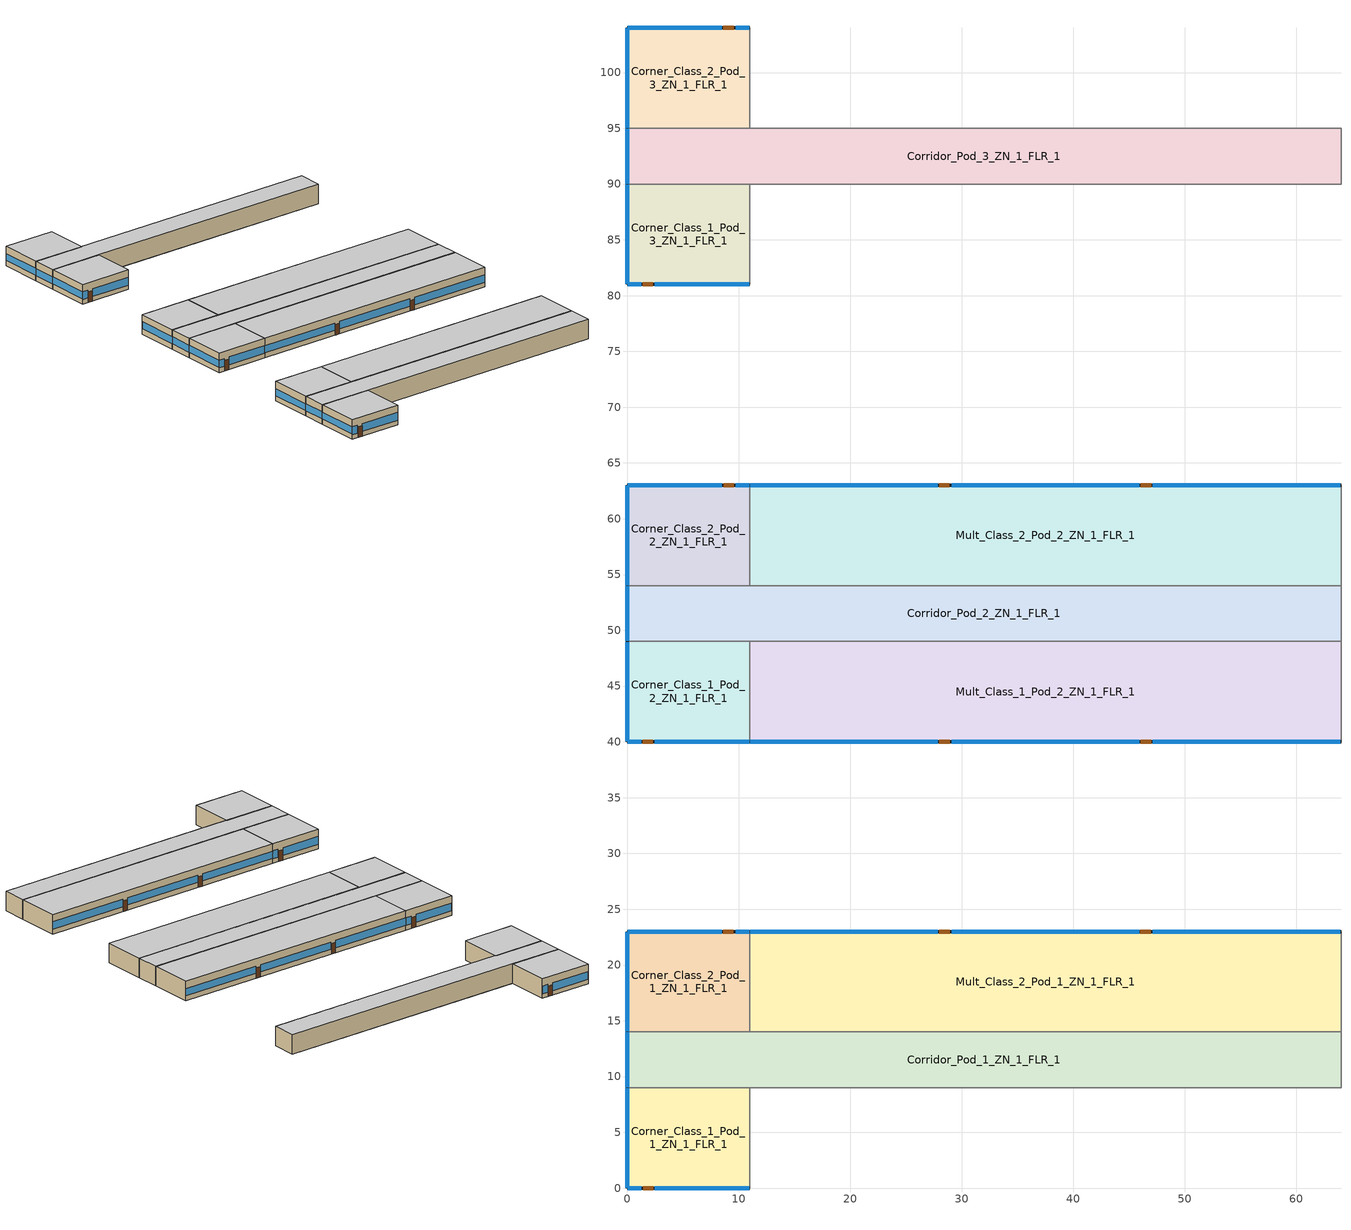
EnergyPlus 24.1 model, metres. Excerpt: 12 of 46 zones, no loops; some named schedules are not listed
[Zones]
Corner_Class_1_Pod_1_ZN_1_FLR_1
 floor ground (Corner_Class_1_Pod_1_ZN_1_FLR_1_Floor_Ffactor): 0,9 11,9 11,0 0,0 z0
 wall outside (nonres_ext_wall_grd): 0,9 0,0 11,0 z0:4
 wall to Mult_Class_1_Pod_1_ZN_1_FLR_1 (int_wall): 11,0 11,9 z0:4
 wall to Corridor_Pod_1_ZN_1_FLR_1 (int_wall): 11,9 0,9 z0:4
 window (NonresWindow_U_0.369_SHGC_0.357): 0.05,0 1.27,0 / 2.49,0 10.95,0 z0.92:2.51; 0,8.95 0,0.05 z1.1:2.52
 door (Swinging Door_con): 1.46,0 2.37,0 z0:2.13
 ceiling to Corner_Class_1_Pod_1_ZN_1_FLR_2 (int_slab_ceiling): 0,0 11,0 11,9 0,9 z4
Corner_Class_1_Pod_2_ZN_1_FLR_1
 floor ground (Corner_Class_1_Pod_2_ZN_1_FLR_1_Floor_Ffactor): 0,49 11,49 11,40 0,40 z0
 wall outside (nonres_ext_wall_grd): 0,49 0,40 11,40 z0:4
 wall to Mult_Class_1_Pod_2_ZN_1_FLR_1 (int_wall): 11,40 11,49 z0:4
 wall to Corridor_Pod_2_ZN_1_FLR_1 (int_wall): 11,49 0,49 z0:4
 window (NonresWindow_U_0.369_SHGC_0.357): 0.05,40 1.27,40 / 2.49,40 10.95,40 z0.92:2.51; 0,48.95 0,40.05 z1.1:2.52
 door (Swinging Door_con): 1.41,40 2.32,40 z0:2.13
 ceiling to Corner_Class_1_Pod_2_ZN_1_FLR_2 (int_slab_ceiling): 0,40 11,40 11,49 0,49 z4
Corner_Class_1_Pod_3_ZN_1_FLR_1
 floor ground (Corner_Class_1_Pod_3_ZN_1_FLR_1_Floor_Ffactor): 0,90 11,90 11,81 0,81 z0
 wall outside (nonres_ext_wall_grd): 0,90 0,81 11,81 z0:4
 wall to Mult_Class_1_Pod_3_ZN_1_FLR_1 (int_wall): 11,81 11,90 z0:4
 wall to Corridor_Pod_3_ZN_1_FLR_1 (int_wall): 11,90 0,90 z0:4
 window (NonresWindow_U_0.369_SHGC_0.357): 0.05,81 1.27,81 / 2.49,81 10.95,81 z0.92:2.51; 0,89.95 0,81.05 z1.1:2.52
 door (Swinging Door_con): 1.4,81 2.31,81 z0:2.13
 ceiling to Corner_Class_1_Pod_3_ZN_1_FLR_2 (int_slab_ceiling): 0,81 11,81 11,90 0,90 z4
Corner_Class_2_Pod_1_ZN_1_FLR_1
 floor ground (Corner_Class_2_Pod_1_ZN_1_FLR_1_Floor_Ffactor): 0,23 11,23 11,14 0,14 z0
 wall outside (nonres_ext_wall_grd): 11,23 0,23 0,14 z0:4
 wall to Corridor_Pod_1_ZN_1_FLR_1 (int_wall): 0,14 11,14 z0:4
 wall to Mult_Class_2_Pod_1_ZN_1_FLR_1 (int_wall): 11,14 11,23 z0:4
 window (NonresWindow_U_0.369_SHGC_0.357): 10.95,23 9.73,23 / 8.51,23 0.05,23 z0.92:2.51; 0,22.95 0,14.05 z1.1:2.52
 door (Swinging Door_con): 9.53,23 8.62,23 z0:2.13
 ceiling to Corner_Class_2_Pod_1_ZN_1_FLR_2 (int_slab_ceiling): 0,14 11,14 11,23 0,23 z4
Corner_Class_2_Pod_2_ZN_1_FLR_1
 floor ground (Corner_Class_2_Pod_2_ZN_1_FLR_1_Floor_Ffactor): 0,63 11,63 11,54 0,54 z0
 wall outside (nonres_ext_wall_grd): 11,63 0,63 0,54 z0:4
 wall to Corridor_Pod_2_ZN_1_FLR_1 (int_wall): 0,54 11,54 z0:4
 wall to Mult_Class_2_Pod_2_ZN_1_FLR_1 (int_wall): 11,54 11,63 z0:4
 window (NonresWindow_U_0.369_SHGC_0.357): 10.95,63 9.73,63 / 8.51,63 0.05,63 z0.92:2.51; 0,62.95 0,54.05 z1.1:2.52
 door (Swinging Door_con): 9.57,63 8.65,63 z0:2.13
 ceiling to Corner_Class_2_Pod_2_ZN_1_FLR_2 (int_slab_ceiling): 0,54 11,54 11,63 0,63 z4
Corner_Class_2_Pod_3_ZN_1_FLR_1
 floor ground (Corner_Class_2_Pod_3_ZN_1_FLR_1_Floor_Ffactor): 0,104 11,104 11,95 0,95 z0
 wall outside (nonres_ext_wall_grd): 11,104 0,104 0,95 z0:4
 wall to Corridor_Pod_3_ZN_1_FLR_1 (int_wall): 0,95 11,95 z0:4
 wall to Mult_Class_2_Pod_3_ZN_1_FLR_1 (int_wall): 11,95 11,104 z0:4
 window (NonresWindow_U_0.369_SHGC_0.357): 10.95,104 9.73,104 / 8.51,104 0.05,104 z0.92:2.51; 0,103.95 0,95.05 z1.1:2.52
 door (Swinging Door_con): 9.55,104 8.64,104 z0:2.13
 ceiling to Corner_Class_2_Pod_3_ZN_1_FLR_2 (int_slab_ceiling): 0,95 11,95 11,104 0,104 z4
Corridor_Pod_1_ZN_1_FLR_1
 floor ground (Corridor_Pod_1_ZN_1_FLR_1_Floor_Ffactor): 0,14 64,14 64,9 0,9 z0
 wall outside (nonres_ext_wall_grd): 0,14 0,9 z0:4
 wall to Mult_Class_1_Pod_1_ZN_1_FLR_1 (int_wall): 11,9 64,9 z0:4
 wall to Lobby_ZN_1_FLR_1 (int_wall): 64,9 64,14 z0:4
 wall to Mult_Class_2_Pod_1_ZN_1_FLR_1 (int_wall): 64,14 11,14 z0:4
 window (NonresWindow_U_0.369_SHGC_0.357): 0,13.95 0,9.05 z1.1:2.53
 ceiling to Corridor_Pod_1_ZN_1_FLR_2 (int_slab_ceiling): 0,9 64,9 64,14 0,14 z4
Corridor_Pod_2_ZN_1_FLR_1
 floor ground (Corridor_Pod_2_ZN_1_FLR_1_Floor_Ffactor): 0,54 64,54 64,49 0,49 z0
 wall outside (nonres_ext_wall_grd): 0,54 0,49 z0:4
 wall to Mult_Class_1_Pod_2_ZN_1_FLR_1 (int_wall): 11,49 64,49 z0:4
 wall to Main_Corridor_ZN_1_FLR_1 (int_wall): 64,49 64,54 z0:4
 wall to Mult_Class_2_Pod_2_ZN_1_FLR_1 (int_wall): 64,54 11,54 z0:4
 window (NonresWindow_U_0.369_SHGC_0.357): 0,53.95 0,49.05 z1.1:2.53
 ceiling to Corridor_Pod_2_ZN_1_FLR_2 (int_slab_ceiling): 0,49 64,49 64,54 0,54 z4
Corridor_Pod_3_ZN_1_FLR_1
 floor ground (Corridor_Pod_3_ZN_1_FLR_1_Floor_Ffactor): 0,95 64,95 64,90 0,90 z0
 wall outside (nonres_ext_wall_grd): 0,95 0,90 z0:4
 wall to Mult_Class_1_Pod_3_ZN_1_FLR_1 (int_wall): 11,90 64,90 z0:4
 wall to Bathrooms_ZN_1_FLR_1 (int_wall): 64,90 64,95 z0:4
 wall to Mult_Class_2_Pod_3_ZN_1_FLR_1 (int_wall): 64,95 11,95 z0:4
 window (NonresWindow_U_0.369_SHGC_0.357): 0,94.95 0,90.05 z1.1:2.53
 ceiling to Corridor_Pod_3_ZN_1_FLR_2 (int_slab_ceiling): 0,90 64,90 64,95 0,95 z4
Mult_Class_1_Pod_2_ZN_1_FLR_1
 floor ground (Mult_Class_1_Pod_2_ZN_1_FLR_1_Floor_Ffactor): 11,49 64,49 64,40 11,40 z0
 wall outside (nonres_ext_wall_grd): 11,40 64,40 z0:4
 wall to Main_Corridor_ZN_1_FLR_1 (int_wall): 64,40 64,49 z0:4
 window (NonresWindow_U_0.369_SHGC_0.357): 11.05,40 27.87,40 / 29.09,40 45.91,40 / 47.13,40 63.95,40 z1.03:2.5
 door (Swinging Door_con): 28,40 28.92,40 / 46.06,40 46.97,40 z0:2.13
 ceiling to Mult_Class_1_Pod_2_ZN_1_FLR_2 (int_slab_ceiling): 11,40 64,40 64,49 11,49 z4
Mult_Class_2_Pod_1_ZN_1_FLR_1
 floor ground (Mult_Class_2_Pod_1_ZN_1_FLR_1_Floor_Ffactor): 11,23 64,23 64,14 11,14 z0
 wall outside (nonres_ext_wall_grd): 64,23 11,23 z0:4
 wall to Main_Corridor_ZN_1_FLR_1 (int_wall): 64,14 64,23 z0:4
 window (NonresWindow_U_0.369_SHGC_0.357): 63.95,23 47.13,23 / 45.91,23 29.09,23 / 27.87,23 11.05,23 z1.03:2.5
 door (Swinging Door_con): 46.93,23 46.01,23 / 28.91,23 28,23 z0:2.13
 ceiling to Mult_Class_2_Pod_1_ZN_1_FLR_2 (int_slab_ceiling): 11,14 64,14 64,23 11,23 z4
Mult_Class_2_Pod_2_ZN_1_FLR_1
 floor ground (Mult_Class_2_Pod_2_ZN_1_FLR_1_Floor_Ffactor): 11,63 64,63 64,54 11,54 z0
 wall outside (nonres_ext_wall_grd): 64,63 11,63 z0:4
 wall to Main_Corridor_ZN_1_FLR_1 (int_wall): 64,54 64,63 z0:4
 window (NonresWindow_U_0.369_SHGC_0.357): 63.95,63 47.13,63 / 45.91,63 29.09,63 / 27.87,63 11.05,63 z1.03:2.5
 door (Swinging Door_con): 46.97,63 46.06,63 / 28.89,63 27.98,63 z0:2.13
 ceiling to Mult_Class_2_Pod_2_ZN_1_FLR_2 (int_slab_ceiling): 11,54 64,54 64,63 11,63 z4
[Building]
SchoolSecondary: Loads convergence tolerance value=0.04; Maximum number of warmup days=25; Minimum number of warmup days=6; North axis=0; Solar distribution=FullInteriorAndExterior; Temperature convergence tolerance value=0.2; Terrain=City
[Site:GroundTemperature:FCfactorMethod]
January ground temperature=13.7; February ground temperature=7; March ground temperature=2.1; April ground temperature=2.6; May ground temperature=4.3; June ground temperature=8.8; July ground temperature=13.9; August ground temperature=17.8; September ground temperature=23.2; October ground temperature=25.6; November ground temperature=24.1; December ground temperature=20.5
[Site:Location]
Albuquerque.Intl.Sunport_NM_USA WMO=723650: Elevation=1620; Latitude=35.04; Longitude=-106.62; Time zone=-7
[Site:WaterMainsTemperature]
Annual average outdoor air temperature=13.6333; Calculation method=Correlation; Maximum difference in monthly average outdoor air temperatures=23.5
[SizingPeriod:DesignDay] Barometric pressure=83318; Day of month=21; Daylight saving time indicator=No; Dry bulb temperature range modifier type=DefaultMultipliers; Humidity condition type=WetBulb; Rain indicator=No; Snow indicator=No
Name | Ashrae clear sky optical depth for beam irradiance taub | Ashrae clear sky optical depth for diffuse irradiance taud | Daily dry bulb temperature range | Day type | Maximum dry bulb temperature | Month | Solar model indicator | Wetbulb or dewpoint at maximum dry bulb | Wind direction | Wind speed | Sky clearness
Albuquerque.Intl.Sunport_NM_USA Ann Clg .4% Condns DB=>MWB | 0.463 | 1.887 | 13.5 | SummerDesignDay | 35.1 | 7 | ASHRAETau | 15.7 | 220 | 4.4
Albuquerque.Intl.Sunport_NM_USA Ann Htg 99.6% Condns DB |  |  | 0 | WinterDesignDay | -7.9 | 12 | ASHRAEClearSky | -7.9 | 0 | 3.2 | 0
[Construction]
InteriorFurnishings: Std Wood 6inch
NonresWindow_U_0.369_SHGC_0.357: Nonres Window Glazing Layer
Swinging Door_con: Opaque Door panel_con
int_slab_ceiling: CP02 CARPET PAD, 100mm Normalweight concrete floor
int_wall: G01 13mm gypsum board, G01 13mm gypsum board
nonres_ext_wall_grd: F07 25mm stucco, G01 16mm gypsum board, Nonres_Exterior_Wall_Insulation_grd, G01 16mm gypsum board
[Construction:FfactorGroundFloor] F factor=0.90012
Name | Area | Perimeterexposed
Corner_Class_1_Pod_1_ZN_1_FLR_1_Floor_Ffactor; Corner_Class_1_Pod_2_ZN_1_FLR_1_Floor_Ffactor; Corner_Class_1_Pod_3_ZN_1_FLR_1_Floor_Ffactor; Corner_Class_2_Pod_1_ZN_1_FLR_1_Floor_Ffactor; Corner_Class_2_Pod_2_ZN_1_FLR_1_Floor_Ffactor; Corner_Class_2_Pod_3_ZN_1_FLR_1_Floor_Ffactor | 99 | 20
Corridor_Pod_1_ZN_1_FLR_1_Floor_Ffactor; Corridor_Pod_2_ZN_1_FLR_1_Floor_Ffactor; Corridor_Pod_3_ZN_1_FLR_1_Floor_Ffactor | 320 | 5
Mult_Class_1_Pod_2_ZN_1_FLR_1_Floor_Ffactor; Mult_Class_2_Pod_1_ZN_1_FLR_1_Floor_Ffactor; Mult_Class_2_Pod_2_ZN_1_FLR_1_Floor_Ffactor | 477 | 53
[Material]
Name | Conductivity | Density | Roughness | Specific heat | Thickness | Solar absorptance | Thermal absorptance | Visible absorptance
100mm Normalweight concrete floor | 2.31 | 2322 | MediumRough | 832 | 0.1016
F07 25mm stucco | 0.72 | 1856 | Smooth | 840 | 0.0254 | 0.7 | 0.9 | 0.7
G01 13mm gypsum board | 0.16 | 800 | Smooth | 1090 | 0.0127 | 0.7 | 0.9 | 0.5
G01 16mm gypsum board | 0.16 | 800 | MediumSmooth | 1090 | 0.0159
Std Wood 6inch | 0.12 | 540 | MediumSmooth | 1210 | 0.15 | 0.7 | 0.9 | 0.7
[Material:NoMass] Solar absorptance=0.7; Thermal absorptance=0.9
Name | Roughness | Thermal resistance | Visible absorptance
CP02 CARPET PAD | VeryRough | 0.21648 | 0.8
Nonres_Exterior_Wall_Insulation_grd | MediumSmooth | 1.34659 | 0.7
Opaque Door panel_con | MediumRough | 0.475973 | 0.7
[WindowMaterial:SimpleGlazingSystem]
Nonres Window Glazing Layer: Solar heat gain coefficient=0.357; U factor=2.09528; Visible transmittance=0.3927
[AvailabilityManager:NightCycle] Applicability schedule=Always_On; Control type=CycleOnAny; Cycling run time=1800; Cycling run time control type=FixedRunTime; Fan schedule=HVACOperationSchd; Thermostat tolerance=1
PSZ-AC_1:5 Availability Manager; PSZ-AC_2:6 Availability Manager; PSZ-AC_3:7 Availability Manager; PSZ-AC_4:8 Availability Manager; PSZ-AC_5:9 Availability Manager; VAV_OTHER Availability Manager; VAV_POD_1 Availability Manager; VAV_POD_2 Availability Manager; VAV_POD_3 Availability Manager
[Daylighting:Controls] Availability schedule=DaylightAvailSch; Illuminance setpoint at reference point 1=377; Illuminance setpoint at reference point 2=377; Daylighting method=SplitFlux; Lighting control type=ContinuousOff; Maximum allowable discomfort glare index=22; Minimum input power fraction for continuous or continuousoff dimming control=0.2; Minimum light output fraction for continuous or continuousoff dimming control=0.2; Number of stepped control steps=3; Probability lighting will be reset when needed in manual stepped control=1
Name | Daylighting reference point name 1 | Fraction of lights controlled by reference point 1 | Daylighting reference point name 2 | Fraction of lights controlled by reference point 2 | Glare calculation azimuth angle of view direction clockwise from zone y axis | Glare calculation daylighting reference point | Zone or space
Corner_Class_1_Pod_1_ZN_1_FLR_1_DaylCtrl | Corner_Class_1_Pod_1_ZN_1_FLR_1_DaylRefPt1 | 0.56 | Corner_Class_1_Pod_1_ZN_1_FLR_1_DaylRefPt2 | 0.2 | 180 | Corner_Class_1_Pod_1_ZN_1_FLR_1_DaylRefPt1 | Corner_Class_1_Pod_1_ZN_1_FLR_1
Corner_Class_1_Pod_2_ZN_1_FLR_1_DaylCtrl | Corner_Class_1_Pod_2_ZN_1_FLR_1_DaylRefPt1 | 0.56 | Corner_Class_1_Pod_2_ZN_1_FLR_1_DaylRefPt2 | 0.2 | 180 | Corner_Class_1_Pod_2_ZN_1_FLR_1_DaylRefPt1 | Corner_Class_1_Pod_2_ZN_1_FLR_1
Corner_Class_1_Pod_3_ZN_1_FLR_1_DaylCtrl | Corner_Class_1_Pod_3_ZN_1_FLR_1_DaylRefPt1 | 0.56 | Corner_Class_1_Pod_3_ZN_1_FLR_1_DaylRefPt2 | 0.2 | 180 | Corner_Class_1_Pod_3_ZN_1_FLR_1_DaylRefPt1 | Corner_Class_1_Pod_3_ZN_1_FLR_1
Corner_Class_2_Pod_1_ZN_1_FLR_1_DaylCtrl | Corner_Class_2_Pod_1_ZN_1_FLR_1_DaylRefPt1 | 0.56 | Corner_Class_2_Pod_1_ZN_1_FLR_1_DaylRefPt2 | 0.2 | 270 | Corner_Class_2_Pod_1_ZN_1_FLR_1_DaylRefPt1 | Corner_Class_2_Pod_1_ZN_1_FLR_1
Corner_Class_2_Pod_2_ZN_1_FLR_1_DaylCtrl | Corner_Class_2_Pod_2_ZN_1_FLR_1_DaylRefPt1 | 0.56 | Corner_Class_2_Pod_2_ZN_1_FLR_1_DaylRefPt2 | 0.2 | 270 | Corner_Class_2_Pod_2_ZN_1_FLR_1_DaylRefPt1 | Corner_Class_2_Pod_2_ZN_1_FLR_1
Corner_Class_2_Pod_3_ZN_1_FLR_1_DaylCtrl | Corner_Class_2_Pod_3_ZN_1_FLR_1_DaylRefPt1 | 0.56 | Corner_Class_2_Pod_3_ZN_1_FLR_1_DaylRefPt2 | 0.2 | 270 | Corner_Class_2_Pod_3_ZN_1_FLR_1_DaylRefPt1 | Corner_Class_2_Pod_3_ZN_1_FLR_1
Mult_Class_1_Pod_2_ZN_1_FLR_1_DaylCtrl | Mult_Class_1_Pod_2_ZN_1_FLR_1_DaylRefPt1 | 0.28 | Mult_Class_1_Pod_2_ZN_1_FLR_1_DaylRefPt2 | 0.28 | 180 | Mult_Class_1_Pod_2_ZN_1_FLR_1_DaylRefPt1 | Mult_Class_1_Pod_2_ZN_1_FLR_1
Mult_Class_2_Pod_1_ZN_1_FLR_1_DaylCtrl | Mult_Class_2_Pod_1_ZN_1_FLR_1_DaylRefPt1 | 0.28 | Mult_Class_2_Pod_1_ZN_1_FLR_1_DaylRefPt2 | 0.28 | 0 | Mult_Class_2_Pod_1_ZN_1_FLR_1_DaylRefPt1 | Mult_Class_2_Pod_1_ZN_1_FLR_1
Mult_Class_2_Pod_2_ZN_1_FLR_1_DaylCtrl | Mult_Class_2_Pod_2_ZN_1_FLR_1_DaylRefPt1 | 0.28 | Mult_Class_2_Pod_2_ZN_1_FLR_1_DaylRefPt2 | 0.28 | 0 | Mult_Class_2_Pod_2_ZN_1_FLR_1_DaylRefPt1 | Mult_Class_2_Pod_2_ZN_1_FLR_1
[ElectricEquipment] Design level calculation method=EquipmentLevel; End use subcategory=MiscPlug; Fraction latent=0; Fraction lost=0; Fraction radiant=0.5; Schedule=BLDG_EQUIP_SCH
Name | Design level | Zone or zonelist or space or spacelist
Corner_Class_1_Pod_1_ZN_1_FLR_1_PlugMisc_Equip | 990 | Corner_Class_1_Pod_1_ZN_1_FLR_1
Corner_Class_1_Pod_2_ZN_1_FLR_1_PlugMisc_Equip | 990 | Corner_Class_1_Pod_2_ZN_1_FLR_1
Corner_Class_1_Pod_3_ZN_1_FLR_1_PlugMisc_Equip | 990 | Corner_Class_1_Pod_3_ZN_1_FLR_1
Corner_Class_2_Pod_1_ZN_1_FLR_1_PlugMisc_Equip | 990 | Corner_Class_2_Pod_1_ZN_1_FLR_1
Corner_Class_2_Pod_2_ZN_1_FLR_1_PlugMisc_Equip | 990 | Corner_Class_2_Pod_2_ZN_1_FLR_1
Corner_Class_2_Pod_3_ZN_1_FLR_1_PlugMisc_Equip | 990 | Corner_Class_2_Pod_3_ZN_1_FLR_1
Corridor_Pod_1_ZN_1_FLR_1_PlugMisc_Equip | 1280 | Corridor_Pod_1_ZN_1_FLR_1
Corridor_Pod_2_ZN_1_FLR_1_PlugMisc_Equip | 1280 | Corridor_Pod_2_ZN_1_FLR_1
Corridor_Pod_3_ZN_1_FLR_1_PlugMisc_Equip | 1280 | Corridor_Pod_3_ZN_1_FLR_1
Mult_Class_1_Pod_2_ZN_1_FLR_1_PlugMisc_Equip | 4770 | Mult_Class_1_Pod_2_ZN_1_FLR_1
Mult_Class_2_Pod_1_ZN_1_FLR_1_PlugMisc_Equip | 4770 | Mult_Class_2_Pod_1_ZN_1_FLR_1
Mult_Class_2_Pod_2_ZN_1_FLR_1_PlugMisc_Equip | 4770 | Mult_Class_2_Pod_2_ZN_1_FLR_1
[ElectricLoadCenter:Distribution]
Generator: Electrical buss type=DirectCurrentWithInverter; Generator list=PV_Generator; Generator operation scheme type=Baseload; Inverter=PV_Inverter
[ElectricLoadCenter:Generators]
PV_Generator: Generator availability schedule name 1=PV_SCH; Generator name 1=PV_module; Generator object type 1=Generator:PVWatts; Generator rated electric power output 1=126543.5
[ElectricLoadCenter:Inverter:PVWatts]
PV_Inverter: Dc to ac size ratio=1.2; Inverter efficiency=0.96
[ElectricLoadCenter:Transformer]
Transformer 1: Availability schedule=Always_On; Conductor material=Aluminum; Consider transformer loss for utility cost=Yes; Fraction of eddy current losses=0.1; Full load temperature rise=150; Meter name 1=Wired_LTG_Electricity; Meter name 2=Wired_INT_EQUIP; Nameplate efficiency=0.989; Per unit load for nameplate efficiency=0.35; Performance input method=NominalEfficiency; Phase=3; Rated capacity=225000; Reference temperature for nameplate efficiency=75; Transformer usage=PowerInFromGrid
[EnergyManagementSystem:Actuator]
Name | Actuated component control type | Actuated component type | Actuated component unique
AUDITORIUM_ZN_1_FLR_1_LAr | Electricity Rate | Lights | AUDITORIUM_ZN_1_FLR_1_lights
AUX_GYM_ZN_1_FLR_1_LAr | Electricity Rate | Lights | AUX_GYM_ZN_1_FLR_1_lights
BATHROOMS_ZN_1_FLR_1_LAr | Electricity Rate | Lights | BATHROOMS_ZN_1_FLR_1_lights
BATHROOMS_ZN_1_FLR_2_LAr | Electricity Rate | Lights | BATHROOMS_ZN_1_FLR_2_lights
BoilerCurve | Curve Result | Curve | HeatSys1 BOILER EFFICIENCY CURVE
CLGSETP_SCH_Actuator | Schedule Value | Schedule:Compact | CLGSETP_SCH_Yes_Optimum
CLGSETP_SCH_w_SB_Actuator | Schedule Value | Schedule:Compact | CLGSETP_SCH_Yes_Optimum_w_SB
Cafeteria_ZN_1_FLR_1_LAr | Electricity Rate | Lights | Cafeteria_ZN_1_FLR_1_lights
Gym_ZN_1_FLR_1_LAr | Electricity Rate | Lights | Gym_ZN_1_FLR_1_lights
HTGSETP_SCH_Actuator | Schedule Value | Schedule:Compact | HTGSETP_SCH_Yes_Optimum
HTGSETP_SCH_w_SB_Actuator | Schedule Value | Schedule:Compact | HTGSETP_SCH_Yes_Optimum_w_SB
Kitchen_ZN_1_FLR_1_LAr | Electricity Rate | Lights | Kitchen_ZN_1_FLR_1_lights
LMC_ZN_1_FLR_2_LAr | Electricity Rate | Lights | Library_Media_Center_ZN_1_FLR_2_lights
Lobby_ZN_1_FLR_1_LAr | Electricity Rate | Lights | Lobby_ZN_1_FLR_1_lights
Lobby_ZN_1_FLR_2_LAr | Electricity Rate | Lights | Lobby_ZN_1_FLR_2_lights
Main_Corridor_ZN_1_FLR_1_LAr | Electricity Rate | Lights | Main_Corridor_ZN_1_FLR_1_lights
Main_Corridor_ZN_1_FLR_2_LAr | Electricity Rate | Lights | Main_Corridor_ZN_1_FLR_2_lights
Mech_ZN_1_FLR_1_LAr | Electricity Rate | Lights | Mech_ZN_1_FLR_1_lights
Mech_ZN_1_FLR_2_LAr | Electricity Rate | Lights | Mech_ZN_1_FLR_2_lights
Offices_ZN_1_FLR_1_LAr | Electricity Rate | Lights | Offices_ZN_1_FLR_1_lights
Offices_ZN_1_FLR_2_LAr | Electricity Rate | Lights | Offices_ZN_1_FLR_2_lights
cCL1_Pod_1_ZN_1_FLR_1_LAr | Electricity Rate | Lights | Corner_Class_1_Pod_1_ZN_1_FLR_1_lights
cCL1_Pod_1_ZN_1_FLR_2_LAr | Electricity Rate | Lights | Corner_Class_1_Pod_1_ZN_1_FLR_2_lights
cCL1_Pod_2_ZN_1_FLR_1_LAr | Electricity Rate | Lights | Corner_Class_1_Pod_2_ZN_1_FLR_1_lights
cCL1_Pod_2_ZN_1_FLR_2_LAr | Electricity Rate | Lights | Corner_Class_1_Pod_2_ZN_1_FLR_2_lights
cCL1_Pod_3_ZN_1_FLR_1_LAr | Electricity Rate | Lights | Corner_Class_1_Pod_3_ZN_1_FLR_1_lights
cCL1_Pod_3_ZN_1_FLR_2_LAr | Electricity Rate | Lights | Corner_Class_1_Pod_3_ZN_1_FLR_2_lights
cCL2_Pod_1_ZN_1_FLR_1_LAr | Electricity Rate | Lights | Corner_Class_2_Pod_1_ZN_1_FLR_1_lights
cCL2_Pod_1_ZN_1_FLR_2_LAr | Electricity Rate | Lights | Corner_Class_2_Pod_1_ZN_1_FLR_2_lights
cCL2_Pod_2_ZN_1_FLR_1_LAr | Electricity Rate | Lights | Corner_Class_2_Pod_2_ZN_1_FLR_1_lights
cCL2_Pod_2_ZN_1_FLR_2_LAr | Electricity Rate | Lights | Corner_Class_2_Pod_2_ZN_1_FLR_2_lights
cCL2_Pod_3_ZN_1_FLR_1_LAr | Electricity Rate | Lights | Corner_Class_2_Pod_3_ZN_1_FLR_1_lights
cCL2_Pod_3_ZN_1_FLR_2_LAr | Electricity Rate | Lights | Corner_Class_2_Pod_3_ZN_1_FLR_2_lights
cPOD1_ZN_1_FLR_1_LAr | Electricity Rate | Lights | Corridor_Pod_1_ZN_1_FLR_1_lights
cPOD1_ZN_1_FLR_2_LAr | Electricity Rate | Lights | Corridor_Pod_1_ZN_1_FLR_2_lights
cPOD2_ZN_1_FLR_1_LAr | Electricity Rate | Lights | Corridor_Pod_2_ZN_1_FLR_1_lights
cPOD2_ZN_1_FLR_2_LAr | Electricity Rate | Lights | Corridor_Pod_2_ZN_1_FLR_2_lights
cPOD3_ZN_1_FLR_1_LAr | Electricity Rate | Lights | Corridor_Pod_3_ZN_1_FLR_1_lights
cPOD3_ZN_1_FLR_2_LAr | Electricity Rate | Lights | Corridor_Pod_3_ZN_1_FLR_2_lights
mCl1_Pod_1_ZN_1_FLR_1_LAr | Electricity Rate | Lights | Mult_Class_1_Pod_1_ZN_1_FLR_1_lights
mCl1_Pod_1_ZN_1_FLR_2_LAr | Electricity Rate | Lights | Mult_Class_1_Pod_1_ZN_1_FLR_2_lights
mCl1_Pod_2_ZN_1_FLR_1_LAr | Electricity Rate | Lights | Mult_Class_1_Pod_2_ZN_1_FLR_1_lights
mCl1_Pod_2_ZN_1_FLR_2_LAr | Electricity Rate | Lights | Mult_Class_1_Pod_2_ZN_1_FLR_2_lights
mCl1_Pod_3_ZN_1_FLR_1_LAr | Electricity Rate | Lights | Mult_Class_1_Pod_3_ZN_1_FLR_1_lights
mCl1_Pod_3_ZN_1_FLR_2_LAr | Electricity Rate | Lights | Mult_Class_1_Pod_3_ZN_1_FLR_2_lights
mCl2_Pod_1_ZN_1_FLR_1_LAr | Electricity Rate | Lights | Mult_Class_2_Pod_1_ZN_1_FLR_1_lights
mCl2_Pod_1_ZN_1_FLR_2_LAr | Electricity Rate | Lights | Mult_Class_2_Pod_1_ZN_1_FLR_2_lights
mCl2_Pod_2_ZN_1_FLR_1_LAr | Electricity Rate | Lights | Mult_Class_2_Pod_2_ZN_1_FLR_1_lights
mCl2_Pod_2_ZN_1_FLR_2_LAr | Electricity Rate | Lights | Mult_Class_2_Pod_2_ZN_1_FLR_2_lights
mCl2_Pod_3_ZN_1_FLR_1_LAr | Electricity Rate | Lights | Mult_Class_2_Pod_3_ZN_1_FLR_1_lights
mCl2_Pod_3_ZN_1_FLR_2_LAr | Electricity Rate | Lights | Mult_Class_2_Pod_3_ZN_1_FLR_2_lights
vav_other_MAX_OA_FRAC | Schedule Value | Schedule:Constant | VAV_OTHER Max OA Fraction
vav_pod_1_MAX_OA_FRAC | Schedule Value | Schedule:Constant | VAV_POD_1 Max OA Fraction
vav_pod_2_MAX_OA_FRAC | Schedule Value | Schedule:Constant | VAV_POD_2 Max OA Fraction
vav_pod_3_MAX_OA_FRAC | Schedule Value | Schedule:Constant | VAV_POD_3 Max OA Fraction
[EnergyManagementSystem:GlobalVariable]
EnergyManagementSystem:GlobalVariable 1: Wired_LTG
EnergyManagementSystem:GlobalVariable 2: BoilerType; CapRated; EtRated; PLRx; Ecx; SkinLossRate
[EnergyManagementSystem:OutputVariable]
Wired_LTG: Ems variable=Wired_LTG; Type of data in variable=Summed; Units=J; Update frequency=ZoneTimestep
[EnergyManagementSystem:Program]
OA_BASED_OPTIMUM_START_EMS_Program: IF DaylightSavings==0 && DayOfWeek>1 && DayOfWeek<7 && Hour==6 && OAT<23.9 && OAT>1.7; SET CLGSETP_SCH_Actuator = 29.44; SET HTGSETP_SCH_Actuator = 15.6; SET CLGSETP_SCH_w_SB_Actuator = 29.44; SET HTGSETP_SCH_w_SB_Actuator = 15.6; ELSEIF DaylightSavings==1 && DayOfWeek>1 && DayOfWeek<7 && Hour==5 && OAT<23.9 && OAT>1.7; SET CLGSETP_SCH_Actuator = 29.44; SET HTGSETP_SCH_Actuator = 15.6; SET CLGSETP_SCH_w_SB_Actuator = 29.44; SET HTGSETP_SCH_w_SB_Actuator = 15.6; ELSE; SET CLGSETP_SCH_Actuator = NULL; SET HTGSETP_SCH_Actuator = NULL; SET CLGSETP_SCH_w_SB_Actuator = NULL; SET HTGSETP_SCH_w_SB_Actuator = NULL; ENDIF
SET_AUDITORIUM_ZN_1_FLR_1_Light_EMS_Program: SET AUDITORIUM_ZN_1_FLR_1_LSr_IP=0.093*AUDITORIUM_ZN_1_FLR_1_LSr/AUDITORIUM_ZN_1_FLR_1_Area; IF (AUDITORIUM_ZN_1_FLR_1_OSr <= 0) && (AUDITORIUM_ZN_1_FLR_1_LSr_IP >= 0.02); SET AUDITORIUM_ZN_1_FLR_1_LAr = 0.02*AUDITORIUM_ZN_1_FLR_1_Area/0.09290304; ELSE; SET AUDITORIUM_ZN_1_FLR_1_LAr = NULL; ENDIF
SET_AUX_GYM_ZN_1_FLR_1_Light_EMS_Program: SET AUX_GYM_ZN_1_FLR_1_LSr_IP=0.093*AUX_GYM_ZN_1_FLR_1_LSr/AUX_GYM_ZN_1_FLR_1_Area; IF (AUX_GYM_ZN_1_FLR_1_OSr <= 0) && (AUX_GYM_ZN_1_FLR_1_LSr_IP >= 0.02); SET AUX_GYM_ZN_1_FLR_1_LAr = 0.02*AUX_GYM_ZN_1_FLR_1_Area/0.09290304; ELSE; SET AUX_GYM_ZN_1_FLR_1_LAr = NULL; ENDIF
SET_BATHROOMS_ZN_1_FLR_1_Light_EMS_Program: SET BATHROOMS_ZN_1_FLR_1_LSr_IP=0.093*BATHROOMS_ZN_1_FLR_1_LSr/BATHROOMS_ZN_1_FLR_1_Area; IF (BATHROOMS_ZN_1_FLR_1_OSr <= 0) && (BATHROOMS_ZN_1_FLR_1_LSr_IP >= 0.02); SET BATHROOMS_ZN_1_FLR_1_LAr = 0.02*BATHROOMS_ZN_1_FLR_1_Area/0.09290304; ELSE; SET BATHROOMS_ZN_1_FLR_1_LAr = NULL; ENDIF
SET_BATHROOMS_ZN_1_FLR_2_Light_EMS_Program: SET BATHROOMS_ZN_1_FLR_2_LSr_IP=0.093*BATHROOMS_ZN_1_FLR_2_LSr/BATHROOMS_ZN_1_FLR_2_Area; IF (BATHROOMS_ZN_1_FLR_2_OSr <= 0) && (BATHROOMS_ZN_1_FLR_2_LSr_IP >= 0.02); SET BATHROOMS_ZN_1_FLR_2_LAr = 0.02*BATHROOMS_ZN_1_FLR_2_Area/0.09290304; ELSE; SET BATHROOMS_ZN_1_FLR_2_LAr = NULL; ENDIF
SET_Cafeteria_ZN_1_FLR_1_Light_EMS_Program: SET Cafeteria_ZN_1_FLR_1_LSr_IP=0.093*Cafeteria_ZN_1_FLR_1_LSr/Cafeteria_ZN_1_FLR_1_Area; IF (Cafeteria_ZN_1_FLR_1_OSr <= 0) && (Cafeteria_ZN_1_FLR_1_LSr_IP >= 0.02); SET Cafeteria_ZN_1_FLR_1_LAr = 0.02*Cafeteria_ZN_1_FLR_1_Area/0.09290304; ELSE; SET Cafeteria_ZN_1_FLR_1_LAr = NULL; ENDIF
SET_Gym_ZN_1_FLR_1_Light_EMS_Program: SET Gym_ZN_1_FLR_1_LSr_IP=0.093*Gym_ZN_1_FLR_1_LSr/Gym_ZN_1_FLR_1_Area; IF (Gym_ZN_1_FLR_1_OSr <= 0) && (Gym_ZN_1_FLR_1_LSr_IP >= 0.02); SET Gym_ZN_1_FLR_1_LAr = 0.02*Gym_ZN_1_FLR_1_Area/0.09290304; ELSE; SET Gym_ZN_1_FLR_1_LAr = NULL; ENDIF
SET_Kitchen_ZN_1_FLR_1_Light_EMS_Program: SET Kitchen_ZN_1_FLR_1_LSr_IP=0.093*Kitchen_ZN_1_FLR_1_LSr/Kitchen_ZN_1_FLR_1_Area; IF (Kitchen_ZN_1_FLR_1_OSr <= 0) && (Kitchen_ZN_1_FLR_1_LSr_IP >= 0.02); SET Kitchen_ZN_1_FLR_1_LAr = 0.02*Kitchen_ZN_1_FLR_1_Area/0.09290304; ELSE; SET Kitchen_ZN_1_FLR_1_LAr = NULL; ENDIF
SET_LMC_ZN_1_FLR_2_Light_EMS_Program: SET LMC_ZN_1_FLR_2_LSr_IP=0.093*LMC_ZN_1_FLR_2_LSr/LMC_ZN_1_FLR_2_Area; IF (LMC_ZN_1_FLR_2_OSr <= 0) && (LMC_ZN_1_FLR_2_LSr_IP >= 0.02); SET LMC_ZN_1_FLR_2_LAr = 0.02*LMC_ZN_1_FLR_2_Area/0.09290304; ELSE; SET LMC_ZN_1_FLR_2_LAr = NULL; ENDIF
SET_Lobby_ZN_1_FLR_1_Light_EMS_Program: SET Lobby_ZN_1_FLR_1_LSr_IP=0.093*Lobby_ZN_1_FLR_1_LSr/Lobby_ZN_1_FLR_1_Area; IF (Lobby_ZN_1_FLR_1_OSr <= 0) && (Lobby_ZN_1_FLR_1_LSr_IP >= 0.02); SET Lobby_ZN_1_FLR_1_LAr = 0.02*Lobby_ZN_1_FLR_1_Area/0.09290304; ELSE; SET Lobby_ZN_1_FLR_1_LAr = NULL; ENDIF
SET_Lobby_ZN_1_FLR_2_Light_EMS_Program: SET Lobby_ZN_1_FLR_2_LSr_IP=0.093*Lobby_ZN_1_FLR_2_LSr/Lobby_ZN_1_FLR_2_Area; IF (Lobby_ZN_1_FLR_2_OSr <= 0) && (Lobby_ZN_1_FLR_2_LSr_IP >= 0.02); SET Lobby_ZN_1_FLR_2_LAr = 0.02*Lobby_ZN_1_FLR_2_Area/0.09290304; ELSE; SET Lobby_ZN_1_FLR_2_LAr = NULL; ENDIF
SET_Main_Corridor_ZN_1_FLR_1_Light_EMS_Program: SET Main_Corridor_ZN_1_FLR_1_LSr_IP=0.093*Main_Corridor_ZN_1_FLR_1_LSr/Main_Corridor_ZN_1_FLR_1_Area; IF (Main_Corridor_ZN_1_FLR_1_OSr <= 0) && (Main_Corridor_ZN_1_FLR_1_LSr_IP >= 0.02); SET Main_Corridor_ZN_1_FLR_1_LAr = 0.02*Main_Corridor_ZN_1_FLR_1_Area/0.09290304; ELSE; SET Main_Corridor_ZN_1_FLR_1_LAr = NULL; ENDIF
SET_Main_Corridor_ZN_1_FLR_2_Light_EMS_Program: SET Main_Corridor_ZN_1_FLR_2_LSr_IP=0.093*Main_Corridor_ZN_1_FLR_2_LSr/Main_Corridor_ZN_1_FLR_2_Area; IF (Main_Corridor_ZN_1_FLR_2_OSr <= 0) && (Main_Corridor_ZN_1_FLR_2_LSr_IP >= 0.02); SET Main_Corridor_ZN_1_FLR_2_LAr = 0.02*Main_Corridor_ZN_1_FLR_2_Area/0.09290304; ELSE; SET Main_Corridor_ZN_1_FLR_2_LAr = NULL; ENDIF
SET_Mech_ZN_1_FLR_1_Light_EMS_Program: SET Mech_ZN_1_FLR_1_LSr_IP=0.093*Mech_ZN_1_FLR_1_LSr/Mech_ZN_1_FLR_1_Area; IF (Mech_ZN_1_FLR_1_OSr <= 0) && (Mech_ZN_1_FLR_1_LSr_IP >= 0.02); SET Mech_ZN_1_FLR_1_LAr = 0.02*Mech_ZN_1_FLR_1_Area/0.09290304; ELSE; SET Mech_ZN_1_FLR_1_LAr = NULL; ENDIF
SET_Mech_ZN_1_FLR_2_Light_EMS_Program: SET Mech_ZN_1_FLR_2_LSr_IP=0.093*Mech_ZN_1_FLR_2_LSr/Mech_ZN_1_FLR_2_Area; IF (Mech_ZN_1_FLR_2_OSr <= 0) && (Mech_ZN_1_FLR_2_LSr_IP >= 0.02); SET Mech_ZN_1_FLR_2_LAr = 0.02*Mech_ZN_1_FLR_2_Area/0.09290304; ELSE; SET Mech_ZN_1_FLR_2_LAr = NULL; ENDIF
SET_Offices_ZN_1_FLR_1_Light_EMS_Program: SET Offices_ZN_1_FLR_1_LSr_IP=0.093*Offices_ZN_1_FLR_1_LSr/Offices_ZN_1_FLR_1_Area; IF (Offices_ZN_1_FLR_1_OSr <= 0) && (Offices_ZN_1_FLR_1_LSr_IP >= 0.02); IF (ActualOccupancy <= 0); SET Offices_ZN_1_FLR_1_LAr = 0.02*Offices_ZN_1_FLR_1_Area/0.09290304; ELSE; SET Offices_ZN_1_FLR_1_LAr = NULL; ENDIF; ELSE; SET Offices_ZN_1_FLR_1_LAr = NULL; ENDIF
SET_Offices_ZN_1_FLR_2_Light_EMS_Program: SET Offices_ZN_1_FLR_2_LSr_IP=0.093*Offices_ZN_1_FLR_2_LSr/Offices_ZN_1_FLR_2_Area; IF (Offices_ZN_1_FLR_2_OSr <= 0) && (Offices_ZN_1_FLR_2_LSr_IP >= 0.02); IF (ActualOccupancy <= 0); SET Offices_ZN_1_FLR_2_LAr = 0.02*Offices_ZN_1_FLR_2_Area/0.09290304; ELSE; SET Offices_ZN_1_FLR_2_LAr = NULL; ENDIF; ELSE; SET Offices_ZN_1_FLR_2_LAr = NULL; ENDIF
SET_cCL1_Pod_1_ZN_1_FLR_1_Light_EMS_Program: SET cCL1_Pod_1_ZN_1_FLR_1_LSr_IP=0.093*cCL1_Pod_1_ZN_1_FLR_1_LSr/cCL1_Pod_1_ZN_1_FLR_1_Area; IF (cCL1_Pod_1_ZN_1_FLR_1_OSr <= 0) && (cCL1_Pod_1_ZN_1_FLR_1_LSr_IP >= 0.02); SET cCL1_Pod_1_ZN_1_FLR_1_LAr = 0.02*cCL1_Pod_1_ZN_1_FLR_1_Area/0.09290304; ELSE; SET cCL1_Pod_1_ZN_1_FLR_1_LAr = NULL; ENDIF
SET_cCL1_Pod_1_ZN_1_FLR_2_Light_EMS_Program: SET cCL1_Pod_1_ZN_1_FLR_2_LSr_IP=0.093*cCL1_Pod_1_ZN_1_FLR_2_LSr/cCL1_Pod_1_ZN_1_FLR_2_Area; IF (cCL1_Pod_1_ZN_1_FLR_2_OSr <= 0) && (cCL1_Pod_1_ZN_1_FLR_2_LSr_IP >= 0.02); SET cCL1_Pod_1_ZN_1_FLR_2_LAr = 0.02*cCL1_Pod_1_ZN_1_FLR_2_Area/0.09290304; ELSE; SET cCL1_Pod_1_ZN_1_FLR_2_LAr = NULL; ENDIF
SET_cCL1_Pod_2_ZN_1_FLR_1_Light_EMS_Program: SET cCL1_Pod_2_ZN_1_FLR_1_LSr_IP=0.093*cCL1_Pod_2_ZN_1_FLR_1_LSr/cCL1_Pod_2_ZN_1_FLR_1_Area; IF (cCL1_Pod_2_ZN_1_FLR_1_OSr <= 0) && (cCL1_Pod_2_ZN_1_FLR_1_LSr_IP >= 0.02); SET cCL1_Pod_2_ZN_1_FLR_1_LAr = 0.02*cCL1_Pod_2_ZN_1_FLR_1_Area/0.09290304; ELSE; SET cCL1_Pod_2_ZN_1_FLR_1_LAr = NULL; ENDIF
SET_cCL1_Pod_2_ZN_1_FLR_2_Light_EMS_Program: SET cCL1_Pod_2_ZN_1_FLR_2_LSr_IP=0.093*cCL1_Pod_2_ZN_1_FLR_2_LSr/cCL1_Pod_2_ZN_1_FLR_2_Area; IF (cCL1_Pod_2_ZN_1_FLR_2_OSr <= 0) && (cCL1_Pod_2_ZN_1_FLR_2_LSr_IP >= 0.02); SET cCL1_Pod_2_ZN_1_FLR_2_LAr = 0.02*cCL1_Pod_2_ZN_1_FLR_2_Area/0.09290304; ELSE; SET cCL1_Pod_2_ZN_1_FLR_2_LAr = NULL; ENDIF
SET_cCL1_Pod_3_ZN_1_FLR_1_Light_EMS_Program: SET cCL1_Pod_3_ZN_1_FLR_1_LSr_IP=0.093*cCL1_Pod_3_ZN_1_FLR_1_LSr/cCL1_Pod_3_ZN_1_FLR_1_Area; IF (cCL1_Pod_3_ZN_1_FLR_1_OSr <= 0) && (cCL1_Pod_3_ZN_1_FLR_1_LSr_IP >= 0.02); SET cCL1_Pod_3_ZN_1_FLR_1_LAr = 0.02*cCL1_Pod_3_ZN_1_FLR_1_Area/0.09290304; ELSE; SET cCL1_Pod_3_ZN_1_FLR_1_LAr = NULL; ENDIF
[Exterior:Lights] Control option=AstronomicalClock; End use subcategory=General
Name | Design level | Schedule
Exterior_Lights_a | 453.7 | Exterior_lighting_schedule_a
Exterior_Lights_b | 2195.85 | Exterior_lighting_schedule_b_2016
Exterior_Lights_c | 2015.29 | Exterior_lighting_schedule_c_2016
[InternalMass] Construction=InteriorFurnishings
Name | Zone or zonelist | Surface area
Corner_Class_1_Pod_1_ZN_1_FLR_1_InternalMass_1 | Corner_Class_1_Pod_1_ZN_1_FLR_1 | 198
Corner_Class_1_Pod_2_ZN_1_FLR_1_InternalMass_1 | Corner_Class_1_Pod_2_ZN_1_FLR_1 | 198
Corner_Class_1_Pod_3_ZN_1_FLR_1_InternalMass_1 | Corner_Class_1_Pod_3_ZN_1_FLR_1 | 198
Corner_Class_2_Pod_1_ZN_1_FLR_1_InternalMass_1 | Corner_Class_2_Pod_1_ZN_1_FLR_1 | 198
Corner_Class_2_Pod_2_ZN_1_FLR_1_InternalMass_1 | Corner_Class_2_Pod_2_ZN_1_FLR_1 | 198
Corner_Class_2_Pod_3_ZN_1_FLR_1_InternalMass_1 | Corner_Class_2_Pod_3_ZN_1_FLR_1 | 198
Corridor_Pod_1_ZN_1_FLR_1_InternalMass_1 | Corridor_Pod_1_ZN_1_FLR_1 | 640
Corridor_Pod_2_ZN_1_FLR_1_InternalMass_1 | Corridor_Pod_2_ZN_1_FLR_1 | 640
Corridor_Pod_3_ZN_1_FLR_1_InternalMass_1 | Corridor_Pod_3_ZN_1_FLR_1 | 640
Mult_Class_1_Pod_2_ZN_1_FLR_1_InternalMass_1 | Mult_Class_1_Pod_2_ZN_1_FLR_1 | 954
Mult_Class_2_Pod_1_ZN_1_FLR_1_InternalMass_1 | Mult_Class_2_Pod_1_ZN_1_FLR_1 | 954
Mult_Class_2_Pod_2_ZN_1_FLR_1_InternalMass_1 | Mult_Class_2_Pod_2_ZN_1_FLR_1 | 954
[Lights] Design level calculation method=Watts/Area; End use subcategory=LightsWired; Fraction radiant=0.37; Fraction replaceable=1; Fraction visible=0.2; Return air fraction=0; Return air fraction calculated from plenum temperature=No
Name | Schedule | Watts per floor area | Zone or zonelist or space or spacelist
Corner_Class_1_Pod_1_ZN_1_FLR_1_Lights | ltg_sch_classroom | 7.42257 | Corner_Class_1_Pod_1_ZN_1_FLR_1
Corner_Class_1_Pod_2_ZN_1_FLR_1_Lights | ltg_sch_classroom | 7.42257 | Corner_Class_1_Pod_2_ZN_1_FLR_1
Corner_Class_1_Pod_3_ZN_1_FLR_1_Lights | ltg_sch_classroom | 7.42257 | Corner_Class_1_Pod_3_ZN_1_FLR_1
Corner_Class_2_Pod_1_ZN_1_FLR_1_Lights | ltg_sch_classroom | 7.42257 | Corner_Class_2_Pod_1_ZN_1_FLR_1
Corner_Class_2_Pod_2_ZN_1_FLR_1_Lights | ltg_sch_classroom | 7.42257 | Corner_Class_2_Pod_2_ZN_1_FLR_1
Corner_Class_2_Pod_3_ZN_1_FLR_1_Lights | ltg_sch_classroom | 7.42257 | Corner_Class_2_Pod_3_ZN_1_FLR_1
Corridor_Pod_1_ZN_1_FLR_1_Lights | ltg_sch_corridor | 4.299174 | Corridor_Pod_1_ZN_1_FLR_1
Corridor_Pod_2_ZN_1_FLR_1_Lights | ltg_sch_corridor | 4.299174 | Corridor_Pod_2_ZN_1_FLR_1
Corridor_Pod_3_ZN_1_FLR_1_Lights | ltg_sch_corridor | 4.299174 | Corridor_Pod_3_ZN_1_FLR_1
Mult_Class_1_Pod_2_ZN_1_FLR_1_Lights | ltg_sch_classroom | 7.42257 | Mult_Class_1_Pod_2_ZN_1_FLR_1
Mult_Class_2_Pod_1_ZN_1_FLR_1_Lights | ltg_sch_classroom | 7.42257 | Mult_Class_2_Pod_1_ZN_1_FLR_1
Mult_Class_2_Pod_2_ZN_1_FLR_1_Lights | ltg_sch_classroom | 7.42257 | Mult_Class_2_Pod_2_ZN_1_FLR_1
[People] Activity level schedule=ACTIVITY_SCH; Air velocity schedule=AIR_VELO_SCH; Clothing insulation calculation method=ClothingInsulationSchedule; Clothing insulation schedule=CLOTHING_SCH; Enable ashrae 55 comfort warnings=No; Fraction radiant=0.3; Mean radiant temperature calculation type=EnclosureAveraged; Number of people schedule=BLDG_OCC_SCH; Sensible heat fraction=Autocalculate; Thermal comfort model 1 type=Fanger; Work efficiency schedule=WORK_EFF_SCH
Name | Floor area per person | Number of people calculation method | Zone or zonelist or space or spacelist | Number of people
Corner_Class_1_Pod_1_ZN_1_FLR_1 | 2.654 | Area/Person | Corner_Class_1_Pod_1_ZN_1_FLR_1
Corner_Class_1_Pod_2_ZN_1_FLR_1 | 2.654 | Area/Person | Corner_Class_1_Pod_2_ZN_1_FLR_1
Corner_Class_1_Pod_3_ZN_1_FLR_1 | 2.654 | Area/Person | Corner_Class_1_Pod_3_ZN_1_FLR_1
Corner_Class_2_Pod_1_ZN_1_FLR_1 | 2.654 | Area/Person | Corner_Class_2_Pod_1_ZN_1_FLR_1
Corner_Class_2_Pod_2_ZN_1_FLR_1 | 2.654 | Area/Person | Corner_Class_2_Pod_2_ZN_1_FLR_1
Corner_Class_2_Pod_3_ZN_1_FLR_1 | 2.654 | Area/Person | Corner_Class_2_Pod_3_ZN_1_FLR_1
Corridor_Pod_1_ZN_1_FLR_1 |  | People | Corridor_Pod_1_ZN_1_FLR_1 | 17.224
Corridor_Pod_2_ZN_1_FLR_1 |  | People | Corridor_Pod_2_ZN_1_FLR_1 | 17.224
Corridor_Pod_3_ZN_1_FLR_1 |  | People | Corridor_Pod_3_ZN_1_FLR_1 | 17.224
Mult_Class_1_Pod_2_ZN_1_FLR_1 | 2.654 | Area/Person | Mult_Class_1_Pod_2_ZN_1_FLR_1
Mult_Class_2_Pod_1_ZN_1_FLR_1 | 2.654 | Area/Person | Mult_Class_2_Pod_1_ZN_1_FLR_1
Mult_Class_2_Pod_2_ZN_1_FLR_1 | 2.654 | Area/Person | Mult_Class_2_Pod_2_ZN_1_FLR_1
[Zone] Ceiling height=4; Floor area=Autocalculate; Multiplier=1; Part of total floor area=Yes; Type=1
Name | Volume
Corner_Class_1_Pod_1_ZN_1_FLR_1; Corner_Class_1_Pod_2_ZN_1_FLR_1; Corner_Class_1_Pod_3_ZN_1_FLR_1; Corner_Class_2_Pod_1_ZN_1_FLR_1; Corner_Class_2_Pod_2_ZN_1_FLR_1; Corner_Class_2_Pod_3_ZN_1_FLR_1 | 396
Corridor_Pod_1_ZN_1_FLR_1; Corridor_Pod_2_ZN_1_FLR_1; Corridor_Pod_3_ZN_1_FLR_1 | 1280
Mult_Class_1_Pod_2_ZN_1_FLR_1; Mult_Class_2_Pod_1_ZN_1_FLR_1; Mult_Class_2_Pod_2_ZN_1_FLR_1 | 1908
[ZoneInfiltration:DesignFlowRate] Constant term coefficient=0; Design flow rate calculation method=Flow/ExteriorWallArea; Flow rate per exterior surface area=0.000569572; Schedule=INFIL_SCH_PNNL; Temperature term coefficient=0; Velocity squared term coefficient=0; Velocity term coefficient=0.224
Name | Zone or zonelist or space or spacelist
Corner_Class_1_Pod_1_ZN_1_FLR_1_Infiltration | Corner_Class_1_Pod_1_ZN_1_FLR_1
Corner_Class_1_Pod_2_ZN_1_FLR_1_Infiltration | Corner_Class_1_Pod_2_ZN_1_FLR_1
Corner_Class_1_Pod_3_ZN_1_FLR_1_Infiltration | Corner_Class_1_Pod_3_ZN_1_FLR_1
Corner_Class_2_Pod_1_ZN_1_FLR_1_Infiltration | Corner_Class_2_Pod_1_ZN_1_FLR_1
Corner_Class_2_Pod_2_ZN_1_FLR_1_Infiltration | Corner_Class_2_Pod_2_ZN_1_FLR_1
Corner_Class_2_Pod_3_ZN_1_FLR_1_Infiltration | Corner_Class_2_Pod_3_ZN_1_FLR_1
Corridor_Pod_1_ZN_1_FLR_1_Infiltration | Corridor_Pod_1_ZN_1_FLR_1
Corridor_Pod_2_ZN_1_FLR_1_Infiltration | Corridor_Pod_2_ZN_1_FLR_1
Corridor_Pod_3_ZN_1_FLR_1_Infiltration | Corridor_Pod_3_ZN_1_FLR_1
Mult_Class_1_Pod_2_ZN_1_FLR_1_Infiltration | Mult_Class_1_Pod_2_ZN_1_FLR_1
Mult_Class_2_Pod_1_ZN_1_FLR_1_Infiltration | Mult_Class_2_Pod_1_ZN_1_FLR_1
Mult_Class_2_Pod_2_ZN_1_FLR_1_Infiltration | Mult_Class_2_Pod_2_ZN_1_FLR_1
[Schedule:Compact]
ACTIVITY_SCH: Through: 12/31, For: AllDays, Until: 24:00, 120
AIR_VELO_SCH: Through: 12/31, For: AllDays, Until: 24:00, 0.2
BLDG_EQUIP_SCH: Through: 6/30, For: SummerDesignDay, Until: 08:00, 0.35, Until: 17:00, 0.95, Until: 24:00, 0.35, For: WinterDesignDay, Until: 24:00, 0.35, For: Weekdays, Until: 08:00, 0.295624, Until: 17:00, 0.90367, Until: 21:00, 0.332931, Until: 24:00, 0.295624, For: WeekEnds Holidays AllOtherDays, Until: 24:00, 0.295624, Through: 9/1, For: SummerDesignDay, Until: 24:00, 0.90367, For: WinterDesignDay, Until: 24:00, 0.25, For: Weekdays, Until: 08:00, 0.21116, Until: 17:00, 0.475616, Until: 21:00, 0.237808, Until: 24:00, 0.21116, For: WeekEnds Holidays AllOtherDays, Until: 24:00, 0.21116, Through: 12/31, For: SummerDesignDay, Until: 08:00, 0.35, Until: 17:00, 0.95, Until: 24:00, 0.35, For: WinterDesignDay, Until: 24:00, 0.35, For: Weekdays, Until: 08:00, 0.295624, Until: 17:00, 0.90367, Until: 21:00, 0.332931, Until: 24:00, 0.295624, For: WeekEnds Holidays AllOtherDays, Until: 24:00, 0.295624
BLDG_OCC_SCH: Through: 6/15, For: Weekdays, Until: 08:00, 0, Until: 16:00, 0.95, Until: 21:00, 0.15, Until: 24:00, 0, For: SummerDesignDay, Until: 08:00, 1e-09, Until: 16:00, 0.95, Until: 21:00, 0.15, Until: 24:00, 1e-09, For: WeekEnds WinterDesignDay Holidays AllOtherDays, Until: 24:00, 0, Through: 9/15, For: Weekdays, Until: 08:00, 0, Until: 16:00, 0.15, Until: 21:00, 0.15, Until: 24:00, 0, For: SummerDesignDay, Until: 24:00, 0.95, For: WeekEnds WinterDesignDay Holidays AllOtherDays, Until: 24:00, 0, Through: 12/31, For: Weekdays, Until: 08:00, 0, Until: 16:00, 0.95, Until: 21:00, 0.15, Until: 24:00, 0, For: SummerDesignDay, Until: 08:00, 1e-09, Until: 16:00, 0.95, Until: 21:00, 0.15, Until: 24:00, 1e-09, For: WeekEnds WinterDesignDay Holidays AllOtherDays, Until: 24:00, 0
CLOTHING_SCH: Through: 04/30, For: AllDays, Until: 24:00, 1.1, Through: 09/30, For: AllDays, Until: 24:00, 0.6, Through: 12/31, For: AllDays, Until: 24:00, 1.1
DaylightAvailSch: Through: 12/31, For: SummerDesignDay WinterDesignDay, Until: 24:00, 0, For: AllOtherDays, Until: 24:00, 1
Exterior_lighting_schedule_a: Through:12/31, For:AllDays, Until: 06:00, 0, Until: 24:00, 1
Exterior_lighting_schedule_b_2016: Through:12/31, For:AllDays, Until: 06:00, 0.5, Until: 24:00, 1
Exterior_lighting_schedule_c_2016: Through:12/31, For:AllDays, Until: 06:00, 0.5, Until: 21:00, 1, Until: 24:00, 0.5
INFIL_SCH_PNNL: Through: 12/31, For: Weekdays, Until: 07:00, 1, Until: 21:00, 0.25, Until: 24:00, 1, For: WeekEnds SummerDesignDay WinterDesignDay Holidays AllOtherDays, Until: 24:00, 1
WORK_EFF_SCH: Through: 12/31, For: AllDays, Until: 24:00, 0
ltg_sch_classroom: Through: 6/30, For: SummerDesignDay, Until: 24:00, 1, For: WinterDesignDay, Until: 24:00, 0, For: Weekdays, Until: 7:00, 0.12012, Until: 21:00, 0.60975, Until: 24:00, 0.12012, For: Saturday, Until: 24:00, 0.12012, For: AllOtherDays, Until: 24:00, 0.12012, Through: 9/1, For: SummerDesignDay, Until: 24:00, 1, For: WinterDesignDay, Until: 24:00, 0, For: Weekdays, Until: 8:00, 0.12012, Until: 20:00, 0.33875, Until: 24:00, 0.12012, For: Saturday, Until: 24:00, 0.12012, For: AllOtherDays, Until: 24:00, 0.12012, Through: 12/31, For: SummerDesignDay, Until: 24:00, 1, For: WinterDesignDay, Until: 24:00, 0, For: Weekdays, Until: 7:00, 0.12012, Until: 21:00, 0.60975, Until: 24:00, 0.12012, For: Saturday, Until: 24:00, 0.12012, For: AllOtherDays, Until: 24:00, 0.12012
ltg_sch_corridor: Through: 6/30, For: SummerDesignDay, Until: 24:00, 1, For: WinterDesignDay, Until: 24:00, 0, For: Weekdays, Until: 7:00, 0.12179, Until: 21:00, 0.61822, Until: 24:00, 0.12179, For: Saturday, Until: 24:00, 0.12179, For: AllOtherDays, Until: 24:00, 0.12179, Through: 9/1, For: SummerDesignDay, Until: 24:00, 1, For: WinterDesignDay, Until: 24:00, 0, For: Weekdays, Until: 8:00, 0.12179, Until: 20:00, 0.34346, Until: 24:00, 0.12179, For: Saturday, Until: 24:00, 0.12179, For: AllOtherDays, Until: 24:00, 0.12179, Through: 12/31, For: SummerDesignDay, Until: 24:00, 1, For: WinterDesignDay, Until: 24:00, 0, For: Weekdays, Until: 7:00, 0.12179, Until: 21:00, 0.61822, Until: 24:00, 0.12179, For: Saturday, Until: 24:00, 0.12179, For: AllOtherDays, Until: 24:00, 0.12179
